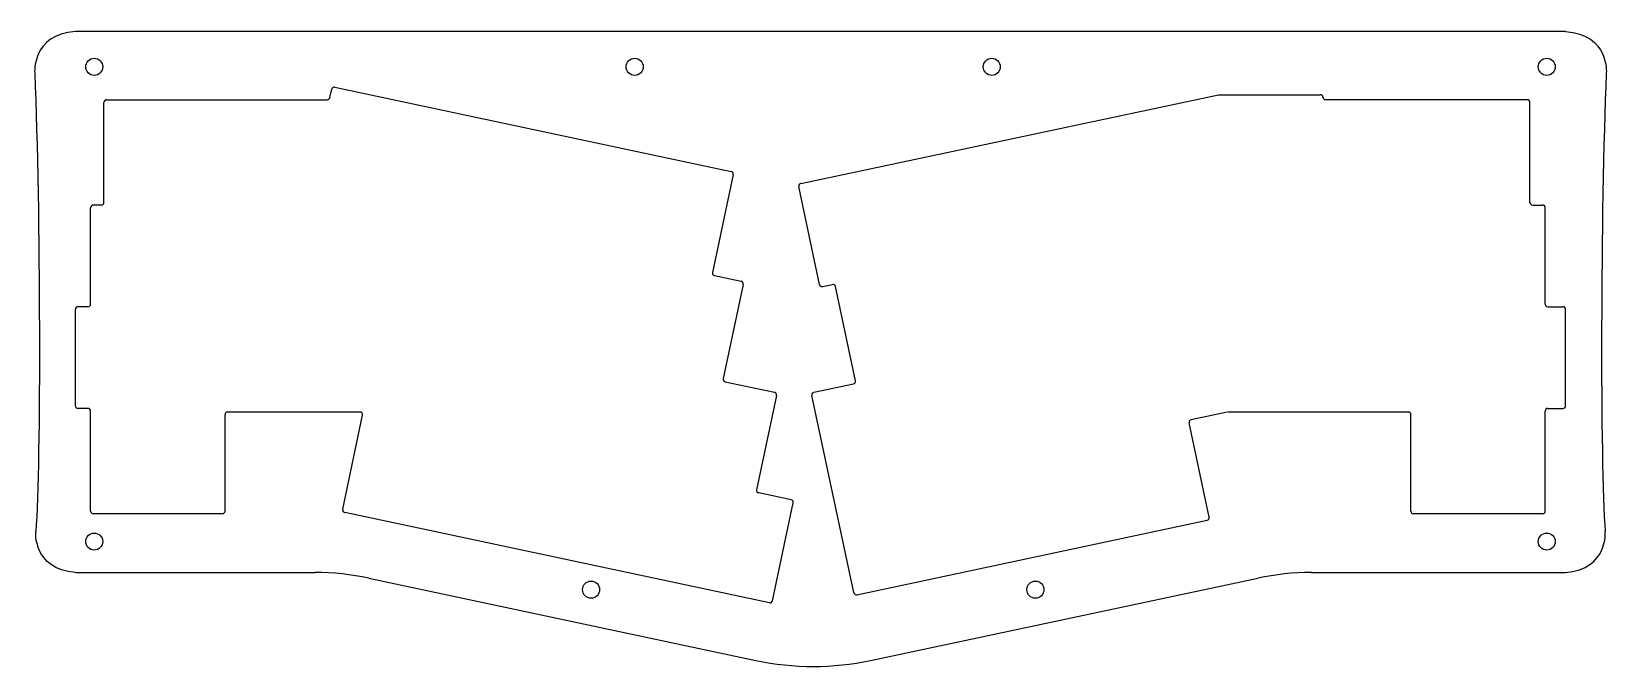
# Model space of a CAD drawing. Header units: millimetres. Extents: x 7 to 302, y 3 to 122.
import ezdxf

# ---------------------------------------------------------------- set-up
doc = ezdxf.new("R2010")
doc.units = ezdxf.units.MM
doc.layers.get('0').update_dxf_attribs({"lineweight": 25, "true_color": 0x000000})

msp = doc.modelspace()

# ---------------------------------------------------------------- linework, layer by layer
for p, q in [((293.96, 122.13), (14.91, 122.13)), ((20.72, 109.36), (62.06, 109.36)), ((62.55, 109.75), (62.88, 111.32)), ((63.48, 111.71), (137.69, 95.93)), ((150.74, 93.68), (228.99, 110.31)), ((228.99, 110.31), (248.04, 110.31)), ((286.82, 109.36), (249.04, 109.36)), ((20.22, 90.13), (20.22, 108.86)), ((287.32, 90.13), (287.32, 108.86)), ((138.08, 95.34), (134.18, 77.02)), ((154.25, 74.77), (150.36, 93.09)), ((17.74, 71.08), (17.74, 89.13)), ((19.72, 89.63), (18.24, 89.63)), ((287.82, 89.63), (289.67, 89.63)), ((290.17, 71.08), (290.17, 89.13)), ((134.57, 76.43), (139.55, 75.37)), ((139.94, 74.77), (136.18, 57.12)), ((154.84, 74.38), (156.66, 74.77)), ((161, 56.73), (157.25, 74.38)), ((14.89, 52.03), (14.89, 70.08)), ((17.24, 70.58), (15.39, 70.58)), ((290.67, 70.58), (293.48, 70.58)), ((293.98, 52.03), (293.98, 70.08)), ((136.57, 56.52), (145.84, 54.55)), ((146.22, 53.96), (142.47, 36.31)), ((160.68, 17.02), (152.83, 53.97)), ((153.21, 54.56), (160.62, 56.13)), ((17.24, 51.53), (15.39, 51.53)), ((17.74, 32.31), (17.74, 51.03)), ((42.91, 32.31), (42.91, 50.36)), ((68.19, 50.86), (43.41, 50.86)), ((64.94, 32.63), (68.68, 50.25)), ((230.6, 50.85), (223.85, 49.41)), ((264.51, 50.86), (230.71, 50.86)), ((265.01, 32.31), (265.01, 50.36)), ((290.17, 32.31), (290.17, 51.03)), ((290.67, 51.53), (293.48, 51.53)), ((227.22, 31.16), (223.47, 48.82)), ((148.96, 34.42), (142.86, 35.71)), ((145.45, 15.51), (149.34, 33.82)), ((42.41, 31.81), (18.24, 31.81)), ((144.86, 15.13), (65.32, 32.03)), ((161.27, 16.63), (226.84, 30.57)), ((289.67, 31.81), (265.51, 31.81)), ((14.91, 20.79), (59.78, 20.79)), ((246.37, 20.79), (293.96, 20.79)), ((69.82, 19.73), (142.33, 4.32)), ((163.82, 4.32), (236.33, 19.73))]:
    msp.add_line(p, q)
for centre in [(18.41, 115.53), (119.63, 115.53), (186.51, 115.53), (290.46, 115.53), (18.41, 26.59), (290.46, 26.59), (111.46, 17.58), (194.68, 17.58)]:
    msp.add_circle(centre, 1.6)
for centre, radius, start, end in [((20.72, 108.86), 0.5, 90, 180), ((62.06, 109.86), 0.5, 270, 348.0001), ((63.37, 111.22), 0.5, 78, 168.0001), ((248.04, 109.81), 0.5, 0, 90), ((249.04, 109.86), 0.5, 180, 270.0009), ((286.82, 108.86), 0.5, 0, 90.0009), ((137.59, 95.44), 0.5, 348.0001, 78), ((150.85, 93.19), 0.5, 102, 192), ((18.24, 89.13), 0.5, 90, 180), ((19.72, 90.13), 0.5, 270, 0), ((287.82, 90.13), 0.5, 180, 270), ((289.67, 89.13), 0.5, 0, 90), ((134.67, 76.92), 0.5, 168.0001, 258), ((139.45, 74.88), 0.5, 348, 78), ((154.74, 74.87), 0.5, 192, 282), ((156.76, 74.28), 0.5, 12, 102), ((17.24, 71.08), 0.5, 270, 0), ((290.67, 71.08), 0.5, 180, 270), ((15.39, 70.08), 0.5, 90, 180), ((293.48, 70.08), 0.5, 0, 90), ((136.67, 57.01), 0.5, 168.0001, 258), ((160.52, 56.62), 0.5, 282, 12), ((145.73, 54.07), 0.5, 348, 78), ((153.32, 54.07), 0.5, 102, 191.9998), ((15.39, 52.03), 0.5, 180, 270), ((17.24, 51.03), 0.5, 0, 90), ((43.41, 50.36), 0.5, 90, 180), ((68.19, 50.36), 0.5, 348.0001, 90), ((264.51, 50.36), 0.5, 0, 90), ((290.67, 51.03), 0.5, 90, 180), ((293.48, 52.03), 0.5, 270, 0), ((223.96, 48.92), 0.5, 102, 192.0006), ((142.96, 36.2), 0.5, 168, 257.9998), ((65.43, 32.52), 0.5, 168.0001, 258.0001), ((148.85, 33.93), 0.5, 348.0007, 77.9998), ((18.24, 32.31), 0.5, 180, 270), ((42.41, 32.31), 0.5, 270, 0), ((226.73, 31.06), 0.5, 281.9986, 12.0006), ((265.51, 32.31), 0.5, 180, 270), ((289.67, 32.31), 0.5, 270, 0), ((59.78, -27.51), 48.3, 78.0001, 90), ((246.37, -27.51), 48.3, 90, 101.9999), ((144.96, 15.62), 0.5, 258.0001, 348.0007), ((161.17, 17.12), 0.5, 191.9998, 281.9986), ((153.08, 54.89), 51.7, 258.0001, 281.9999)]:
    msp.add_arc(centre, radius, start, end)
for points in [[(14.91, 122.13), (6.67, 121.59), (7.26, 114.32), (7.26, 114.32)], [(293.96, 122.13), (302.2, 121.59), (301.61, 114.32), (301.61, 114.32)], [(7.26, 114.32), (8.36, 88.67), (8.43, 41.1), (7.46, 28.45)], [(301.61, 114.32), (300.51, 88.67), (300.44, 41.1), (301.41, 28.45)], [(14.91, 20.79), (6.85, 21.48), (7.46, 28.45), (7.46, 28.45)], [(293.96, 20.79), (302.02, 21.48), (301.41, 28.45), (301.41, 28.45)]]:
    msp.add_open_spline(points, degree=3)

doc.saveas('drawing.dxf')
